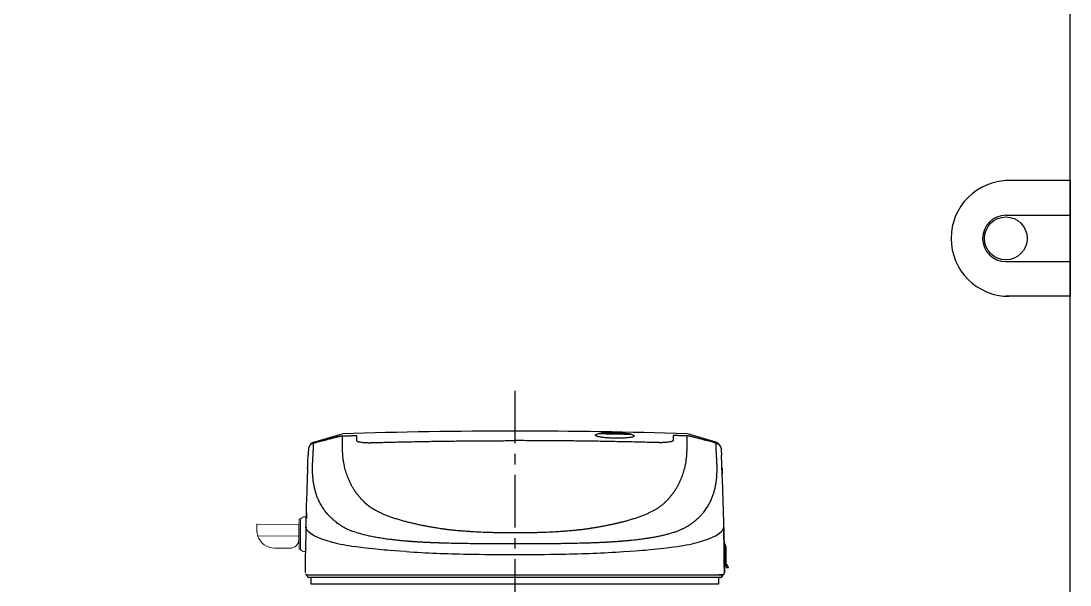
# Model space of a CAD drawing. Extents: x -4361 to 1554, y -156 to 2372.
# Drawn here: x -150 to 847, y 572 to 1108 of the extents above; entities that cross this region are included whole.
import ezdxf

# ---------------------------------------------------------------- set-up
doc = ezdxf.new("R2010")
doc.units = 0
doc.header["$LTSCALE"] = 20
doc.header["$MEASUREMENT"] = 0
doc.linetypes.add('CENTER', pattern=[2, 1.25, -0.25, 0.25, -0.25])
doc.layers.get('0').update_dxf_attribs({"linetype": 'CONTINUOUS'})
for name, color, linetype in [('4', 4, 'CONTINUOUS'), ('6', 6, 'CONTINUOUS'), ('CENTER', 2, 'CENTER')]:
    doc.layers.add(name, color=color, linetype=linetype)

msp = doc.modelspace()

# ---------------------------------------------------------------- linework, layer by layer
for p, q in [((128.34, 707.71), (152.99, 715.18)), ((152.83, 715.13), (155.95, 715.65)), ((152.83, 715.13), (155.95, 715.65)), ((153.65, 713.52), (155.81, 713.78)), ((153.65, 713.52), (155.81, 713.78)), ((168.82, 714.07), (168.82, 710.06)), ((168.82, 714.07), (168.82, 710.06)), ((168.82, 710.06), (168.82, 709.35)), ((168.82, 710.06), (168.82, 709.35)), ((469.88, 714.07), (469.88, 710.06)), ((469.88, 710.06), (469.88, 709.35)), ((485.88, 715.13), (482.75, 715.65)), ((485.05, 713.52), (482.9, 713.78)), ((510.37, 707.71), (485.71, 715.18)), ((518.78, 611.16), (519.62, 609.15)), ((519.02, 595.61), (518.8, 609.91)), ((519.71, 607.98), (519.93, 593.68)), ((518.14, 588.89), (518.17, 584.63)), ((121.65, 581.82), (516.55, 581.82)), ((512.81, 572.98), (125.9, 572.98))]:
    msp.add_line(p, q)
at = {"color": 7, "linetype": 'Continuous', "lineweight": 15}
for p, q in [((74.29, 624.28), (74.34, 629.48)), ((74.84, 629.97), (113.75, 629.57)), ((114.24, 629.07), (114.13, 618.32)), ((114.22, 627.07), (114.23, 628.07)), ((114.35, 620.36), (114.35, 634.13)), ((115.51, 634.82), (115.05, 634.82)), ((120.94, 636.92), (120.26, 636.92)), ((75.69, 618.89), (113.63, 618.5)), ((114.13, 618.32), (114.1, 614.89)), ((114.35, 626.08), (114.21, 626.08)), ((114.22, 626.58), (114.35, 626.57)), ((114.35, 606.59), (114.35, 620.36)), ((106.03, 606.99), (91.07, 607.14)), ((115.05, 605.89), (115.5, 605.89)), ((120.94, 603.8), (120.26, 603.8)), ((120.94, 604.88), (120.94, 603.8))]:
    msp.add_line(p, q, dxfattribs=at)
at = {"flags": 128}
for points in [[(430.6, 715.03), (426.55, 715.11), (422.49, 715.2), (418.44, 715.28), (414.39, 715.36), (410.34, 715.43), (406.28, 715.5), (402.23, 715.57), (398.18, 715.64)], [(150.98, 611.33), (149.04, 611.81), (147.42, 612.22), (146.1, 612.57), (145.06, 612.85), (144.24, 613.08), (141.12, 613.99), (136, 615.69), (132.06, 617.26), (128.7, 618.86), (125.28, 620.98), (122.81, 623.17), (122.27, 623.83), (121.82, 624.49), (121.47, 625.1), (121.32, 625.42), (121.15, 625.85), (120.97, 626.4), (120.84, 627.07), (120.78, 627.86)], [(487.72, 611.33), (489.66, 611.81), (491.28, 612.22), (492.61, 612.57), (493.65, 612.85), (494.47, 613.08), (497.58, 613.99), (502.7, 615.69), (506.65, 617.26), (510, 618.86), (513.42, 620.98), (515.89, 623.17), (516.43, 623.83), (516.89, 624.49), (517.23, 625.1), (517.38, 625.42), (517.56, 625.85), (517.73, 626.4), (517.87, 627.07), (517.93, 627.86)], [(216.02, 603.77), (210.04, 604.18), (205.08, 604.55), (201.07, 604.86), (197.93, 605.11), (195.45, 605.32), (193.01, 605.54), (190.59, 605.76), (184.05, 606.39), (177.9, 607.06), (173.01, 607.64), (168.5, 608.23), (164.65, 608.78), (163.16, 609.01), (161.28, 609.31), (159.04, 609.69), (156.52, 610.15), (153.8, 610.7), (150.98, 611.33)], [(422.68, 603.77), (428.66, 604.18), (433.62, 604.55), (437.64, 604.86), (440.77, 605.11), (443.26, 605.32), (445.69, 605.54), (448.11, 605.76), (454.65, 606.39), (460.8, 607.06), (465.69, 607.64), (470.2, 608.23), (474.05, 608.78), (475.54, 609.01), (477.42, 609.31), (479.66, 609.69), (482.18, 610.15), (484.9, 610.7), (487.73, 611.33)]]:
    msp.add_lwpolyline(points, dxfattribs=at)
at = {"color": 7, "linetype": 'Continuous', "lineweight": 15, "flags": 128}
for points in [[(75.69, 618.89), (75.59, 618.86), (75.5, 618.81), (75.41, 618.77), (75.34, 618.72), (75.28, 618.67), (75.24, 618.63), (75.22, 618.59), (75.22, 618.55)], [(113.63, 618.5), (113.73, 618.49), (113.82, 618.48), (113.91, 618.47), (113.99, 618.44), (114.05, 618.42), (114.09, 618.39), (114.12, 618.35), (114.13, 618.32)]]:
    msp.add_lwpolyline(points, dxfattribs=at)
for centre, radius, start, end in [((319.35, -4281.68), 5000, 90, 91.873), ((319.35, -4281.68), 5000, 88.127, 90), ((130.56, 700.97), 7.05, 106.64495, 160.55575), ((440.35, -435.61), 1184.4, 104.00837, 105.28356), ((198.35, -435.61), 1184.4, 74.71644, 75.99163), ((508.14, 700.97), 7.05, 19.44425, 73.35505), ((4119.35, 524.32), 4000, 177.72717, 178.51092), ((-3480.65, 524.32), 4000, 1.48908, 2.27283), ((517.01, 628.24), 0.993, 337.67799, 1.48459), ((518.32, 610.97), 0.5, 22.57525, 90.00004), ((295.96, 1888.02), 1286.74, 266.4383, 269.03173), ((318.69, 2716.36), 2115.36, 268.79515, 270.01786), ((320.01, 2716.36), 2115.36, 269.98214, 271.20485), ((342.75, 1888.02), 1286.74, 270.96827, 273.5617), ((516.49, 587.22), 6, 16.30234, 54.01767), ((521.97, 588.82), 0.3, 269.42656, 326.17602), ((521.97, 588.82), 0.3, 326.16558, 22.91742), ((516.55, 583.82), 2, 270, 0.30852)]:
    msp.add_arc(centre, radius, start, end)
at = {"color": 7, "linetype": 'Continuous', "lineweight": 15}
for centre, radius, start, end in [((3988.16, 527.19), 3868.04, 178.32064, 178.39922), ((74.84, 629.47), 0.499, 89.41115, 179.41115), ((113.74, 629.07), 0.499, 359.41115, 89.41115), ((115.05, 634.13), 0.698, 90, 180), ((120.07, 631.21), 5.72, 91.34537, 140.31469), ((91.24, 624.1), 16.96, 179.41115, 199.1138), ((91.24, 624.1), 16.96, 199.1138, 269.41115), ((106.12, 614.97), 7.98, 269.41115, 359.41115), ((115.05, 606.59), 0.698, 180, 270), ((120.07, 609.51), 5.72, 219.68531, 268.65463), ((119.94, 604.06), 0.261, 261.57567, 270.03941)]:
    msp.add_arc(centre, radius, start, end, dxfattribs=at)
for points, knots in [([(128.22, 706.91), (129.12, 707.15), (130.8, 707.6), (134.41, 708.57), (138.38, 709.63), (142.96, 710.83), (146.13, 711.64), (148.56, 712.26), (150.1, 712.65), (151.61, 713.02), (152.61, 713.27), (153.11, 713.39)], [0, 0, 0, 0, 0.1075046, 0.1984617, 0.4295833, 0.5800274, 0.748351, 0.8132989, 0.8759544, 0.9380993, 1, 1, 1, 1]), ([(153.11, 713.39), (153.2, 713.41), (153.38, 713.46), (153.66, 713.53), (153.94, 713.58), (154.23, 713.63), (154.51, 713.68), (154.8, 713.71), (155.08, 713.74), (155.37, 713.76), (155.56, 713.76), (155.65, 713.77)], [0, 0, 0, 0, 0.112096, 0.224005, 0.335703, 0.447163, 0.558359, 0.669267, 0.779859, 0.890111, 1, 1, 1, 1]), ([(153.11, 713.39), (153.2, 713.41), (153.38, 713.46), (153.66, 713.53), (153.94, 713.58), (154.23, 713.63), (154.51, 713.68), (154.8, 713.71), (155.08, 713.74), (155.37, 713.76), (155.56, 713.76), (155.65, 713.77)], [0, 0, 0, 0, 0.112096, 0.224005, 0.335703, 0.447163, 0.558359, 0.669267, 0.779859, 0.890111, 1, 1, 1, 1]), ([(153.5, 713.52), (153.51, 713.53), (153.57, 713.55), (153.62, 713.52), (153.66, 713.5)], [0, 0, 0, 0, 0.164223, 1, 1, 1, 1]), ([(153.5, 713.52), (153.51, 713.53), (153.57, 713.55), (153.62, 713.52), (153.66, 713.5)], [0, 0, 0, 0, 0.164223, 1, 1, 1, 1]), ([(155.64, 709.65), (155.64, 709.79), (155.64, 710.15), (155.65, 710.86), (155.65, 711.7), (155.65, 712.56), (155.65, 713.22), (155.65, 713.61), (155.65, 713.77)], [0, 0, 0, 0, 0.095327, 0.249999, 0.500003, 0.700006, 0.881614, 1, 1, 1, 1]), ([(155.64, 709.65), (155.64, 709.79), (155.64, 710.15), (155.65, 710.86), (155.65, 711.7), (155.65, 712.56), (155.65, 713.22), (155.65, 713.61), (155.65, 713.77)], [0, 0, 0, 0, 0.095327, 0.249999, 0.500003, 0.700006, 0.881614, 1, 1, 1, 1]), ([(155.77, 698.8), (155.76, 698.98), (155.75, 699.38), (155.74, 700.03), (155.73, 700.81), (155.72, 701.56), (155.71, 702.22), (155.7, 702.91), (155.68, 703.62), (155.67, 704.69), (155.66, 705.62), (155.66, 706.57), (155.65, 707.23), (155.65, 707.92), (155.65, 708.55), (155.64, 709.14), (155.64, 709.5), (155.64, 709.65)], [0, 0, 0, 0, 0.0371371, 0.0845204, 0.1421498, 0.2100253, 0.2588964, 0.2985538, 0.377454, 0.4361653, 0.5771378, 0.6356695, 0.7181139, 0.783845, 0.85908, 0.9386751, 1, 1, 1, 1]), ([(155.77, 698.8), (155.76, 698.98), (155.75, 699.38), (155.74, 700.03), (155.73, 700.81), (155.72, 701.56), (155.71, 702.22), (155.7, 702.91), (155.68, 703.62), (155.67, 704.69), (155.66, 705.62), (155.66, 706.57), (155.65, 707.23), (155.65, 707.92), (155.65, 708.55), (155.64, 709.14), (155.64, 709.5), (155.64, 709.65)], [0, 0, 0, 0, 0.0371371, 0.0845204, 0.1421498, 0.2100253, 0.2588964, 0.2985538, 0.377454, 0.4361653, 0.5771378, 0.6356695, 0.7181139, 0.783845, 0.85908, 0.9386751, 1, 1, 1, 1]), ([(155.65, 713.77), (155.92, 713.77), (156.45, 713.78), (157.25, 713.79), (158.33, 713.81), (159.72, 713.84), (162.22, 713.9), (164.69, 713.96), (167.16, 714.02), (168.25, 714.05), (168.82, 714.07)], [0, 0, 0, 0, 0.060622, 0.121443, 0.182466, 0.307332, 0.438979, 0.751537, 0.870198, 1, 1, 1, 1]), ([(155.65, 713.77), (155.92, 713.77), (156.45, 713.78), (157.25, 713.79), (158.33, 713.81), (159.72, 713.84), (162.22, 713.9), (164.69, 713.96), (167.16, 714.02), (168.25, 714.05), (168.82, 714.07)], [0, 0, 0, 0, 0.060622, 0.121443, 0.182466, 0.307332, 0.438979, 0.751537, 0.870198, 1, 1, 1, 1]), ([(155.65, 713.77), (155.7, 713.81), (155.76, 713.86), (155.79, 713.77), (155.79, 713.75)], [0, 0, 0, 0, 0.751005, 1, 1, 1, 1]), ([(155.65, 713.77), (155.7, 713.81), (155.76, 713.86), (155.79, 713.77), (155.79, 713.75)], [0, 0, 0, 0, 0.751005, 1, 1, 1, 1]), ([(168.82, 709.35), (168.82, 709.33), (168.82, 709.3), (168.84, 709.24), (168.86, 709.18), (168.91, 709.11), (168.98, 709.01), (169.16, 708.86), (169.47, 708.68), (169.97, 708.47), (170.58, 708.28), (171.52, 708.04), (172.94, 707.78), (174.63, 707.57), (176.13, 707.45), (177.19, 707.38), (178.14, 707.34), (178.89, 707.31), (179.61, 707.3), (180.26, 707.29), (180.91, 707.29), (181.54, 707.29), (182.18, 707.3), (182.61, 707.31), (182.82, 707.32)], [0, 0, 0, 0, 0.016779, 0.0335448, 0.0503087, 0.0670817, 0.1002092, 0.1329445, 0.1980347, 0.2639917, 0.327346, 0.3884425, 0.5071814, 0.6249355, 0.6852107, 0.7459184, 0.7842405, 0.8224857, 0.8535738, 0.8842677, 0.91303, 0.9418636, 0.9708325, 1, 1, 1, 1]), ([(182.82, 707.32), (185.21, 707.38), (189.98, 707.51), (197.13, 707.69), (204.29, 707.87), (211.46, 708.03), (218.62, 708.18), (225.8, 708.32), (232.97, 708.46), (240.15, 708.58), (247.33, 708.69), (254.52, 708.79), (261.71, 708.88), (268.9, 708.96), (276.1, 709.03), (283.3, 709.08), (290.5, 709.13), (297.71, 709.17), (304.92, 709.19), (312.13, 709.21), (316.95, 709.21), (319.35, 709.21), (319.35, 709.21)], [0, 0, 0, 0, 0.0261997, 0.0524123, 0.0786378, 0.1048762, 0.1311274, 0.1573916, 0.1836686, 0.2099585, 0.2362613, 0.2625771, 0.2889057, 0.3152472, 0.3416016, 0.367969, 0.3943492, 0.4207423, 0.4471484, 0.4735674, 0.4999992, 0.5000001, 0.5000001, 0.5000001, 0.5000001]), ([(455.88, 707.32), (453.5, 707.38), (448.73, 707.51), (441.57, 707.69), (434.41, 707.87), (427.25, 708.03), (420.08, 708.18), (412.91, 708.32), (405.73, 708.46), (398.55, 708.58), (391.37, 708.69), (384.19, 708.79), (377, 708.88), (369.8, 708.96), (362.61, 709.03), (355.41, 709.08), (348.2, 709.13), (341, 709.17), (333.78, 709.19), (326.57, 709.21), (321.76, 709.21), (319.35, 709.21), (319.35, 709.21)], [0, 0, 0, 0, 0.0261997, 0.0524123, 0.0786378, 0.1048762, 0.1311274, 0.1573916, 0.1836686, 0.2099585, 0.2362613, 0.2625771, 0.2889057, 0.3152472, 0.3416016, 0.367969, 0.3943492, 0.4207423, 0.4471484, 0.4735674, 0.4999992, 0.5000001, 0.5000001, 0.5000001, 0.5000001]), ([(395.94, 714.38), (395.94, 714.4), (395.94, 714.44), (395.95, 714.49), (395.98, 714.55), (396.01, 714.61), (396.05, 714.66), (396.11, 714.72), (396.17, 714.77), (396.25, 714.83), (396.36, 714.91), (396.55, 715), (396.73, 715.08), (396.84, 715.13), (396.85, 715.13)], [0, 0, 0, 0, 0.0557212, 0.1113302, 0.1668563, 0.2223293, 0.2777788, 0.3332347, 0.3887267, 0.4442844, 0.4999376, 0.6248741, 0.7499144, 0.7592741, 0.7592741, 0.7592741, 0.7592741]), ([(432.76, 713.67), (432.76, 713.65), (432.76, 713.62), (432.74, 713.56), (432.71, 713.5), (432.68, 713.44), (432.63, 713.38), (432.57, 713.33), (432.5, 713.27), (432.42, 713.21), (432.23, 713.09), (431.84, 712.91), (431.11, 712.67), (430.2, 712.45), (429.1, 712.25), (427.83, 712.06), (426.33, 711.89), (424.61, 711.75), (422.35, 711.61), (419.37, 711.5), (415.65, 711.48), (412.14, 711.56), (409.57, 711.69), (407.7, 711.81), (406.08, 711.94), (404.38, 712.11), (402.8, 712.3), (401.41, 712.5), (400.18, 712.7), (399, 712.94), (397.89, 713.22), (397.04, 713.5), (396.48, 713.76), (396.2, 713.95), (396.06, 714.09), (395.99, 714.19), (395.95, 714.28), (395.94, 714.35), (395.94, 714.38)], [0, 0, 0, 0, 0.00769, 0.015357, 0.023005, 0.030638, 0.038262, 0.04588, 0.053496, 0.061115, 0.068742, 0.102978, 0.13732, 0.171129, 0.204955, 0.239391, 0.273899, 0.312478, 0.351085, 0.409612, 0.477318, 0.545034, 0.590077, 0.613002, 0.647158, 0.681457, 0.71443, 0.747769, 0.778309, 0.808854, 0.85004, 0.891265, 0.920917, 0.950585, 0.962934, 0.975274, 0.987623, 1, 1, 1, 1]), ([(398.18, 715.64), (397.69, 715.49), (397.16, 715.32), (396.87, 715.14), (396.85, 715.13)], [0, 0, 0, 0, 0.4999938, 0.5484442, 0.5484442, 0.5484442, 0.5484442]), ([(430.6, 715.03), (430.22, 715.13), (429.46, 715.34), (427.92, 715.61), (426.14, 715.85), (424.1, 716.05), (421.87, 716.22), (419.49, 716.35), (417, 716.45), (414.46, 716.52), (411.91, 716.55), (409.41, 716.54), (407.02, 716.5), (404.77, 716.42), (402.72, 716.29), (400.91, 716.12), (399.35, 715.91), (398.57, 715.73), (398.18, 715.64)], [0, 0, 0, 0, 0.06252, 0.125028, 0.187534, 0.250035, 0.312531, 0.375024, 0.437515, 0.500004, 0.562493, 0.624983, 0.687475, 0.749971, 0.81247, 0.874974, 0.937481, 1, 1, 1, 1]), ([(431.96, 714.41), (431.92, 714.45), (431.65, 714.65), (431.08, 714.86), (430.6, 715.03)], [0.4020933, 0.4020933, 0.4020933, 0.4020933, 0.5000018, 1, 1, 1, 1]), ([(431.96, 714.41), (431.99, 714.4), (432.06, 714.37), (432.16, 714.31), (432.26, 714.26), (432.4, 714.17), (432.54, 714.07), (432.66, 713.95), (432.72, 713.85), (432.76, 713.76), (432.76, 713.7), (432.76, 713.67)], [0.2954973, 0.2954973, 0.2954973, 0.2954973, 0.3332432, 0.3887688, 0.4443714, 0.5000815, 0.6250088, 0.7500425, 0.8332985, 0.9165836, 1, 1, 1, 1]), ([(469.88, 709.35), (469.88, 709.33), (469.88, 709.3), (469.87, 709.24), (469.84, 709.18), (469.8, 709.11), (469.72, 709.01), (469.55, 708.86), (469.24, 708.68), (468.74, 708.47), (468.12, 708.28), (467.18, 708.04), (465.77, 707.78), (464.07, 707.57), (462.57, 707.45), (461.51, 707.38), (460.57, 707.34), (459.81, 707.31), (459.1, 707.3), (458.44, 707.29), (457.8, 707.29), (457.16, 707.29), (456.52, 707.3), (456.09, 707.31), (455.88, 707.32)], [0, 0, 0, 0, 0.016779, 0.0335448, 0.0503087, 0.0670817, 0.1002092, 0.1329445, 0.1980347, 0.2639917, 0.327346, 0.3884425, 0.5071814, 0.6249355, 0.6852107, 0.7459184, 0.7842405, 0.8224857, 0.8535738, 0.8842677, 0.91303, 0.9418636, 0.9708325, 1, 1, 1, 1]), ([(483.05, 713.77), (482.79, 713.77), (482.26, 713.78), (481.46, 713.79), (480.38, 713.81), (478.99, 713.84), (476.49, 713.9), (474.01, 713.96), (471.55, 714.02), (470.45, 714.05), (469.88, 714.07)], [0, 0, 0, 0, 0.060622, 0.121443, 0.182466, 0.307332, 0.438979, 0.751537, 0.870198, 1, 1, 1, 1]), ([(483.05, 713.77), (483.01, 713.81), (482.95, 713.86), (482.92, 713.77), (482.91, 713.75)], [0, 0, 0, 0, 0.751005, 1, 1, 1, 1]), ([(482.94, 698.8), (482.94, 698.98), (482.95, 699.38), (482.96, 700.03), (482.97, 700.81), (482.99, 701.56), (483, 702.22), (483.01, 702.91), (483.02, 703.62), (483.03, 704.69), (483.04, 705.62), (483.05, 706.57), (483.05, 707.23), (483.05, 707.92), (483.06, 708.55), (483.06, 709.14), (483.06, 709.5), (483.06, 709.65)], [0, 0, 0, 0, 0.0371371, 0.0845204, 0.1421498, 0.2100253, 0.2588964, 0.2985538, 0.377454, 0.4361653, 0.5771378, 0.6356695, 0.7181139, 0.783845, 0.85908, 0.9386751, 1, 1, 1, 1]), ([(483.06, 709.65), (483.06, 709.79), (483.06, 710.15), (483.06, 710.86), (483.06, 711.7), (483.05, 712.56), (483.05, 713.22), (483.05, 713.61), (483.05, 713.77)], [0, 0, 0, 0, 0.095327, 0.249999, 0.500003, 0.700006, 0.881614, 1, 1, 1, 1]), ([(485.6, 713.39), (485.5, 713.41), (485.32, 713.46), (485.04, 713.53), (484.76, 713.58), (484.48, 713.63), (484.19, 713.68), (483.91, 713.71), (483.62, 713.74), (483.34, 713.76), (483.15, 713.76), (483.05, 713.77)], [0, 0, 0, 0, 0.112096, 0.224005, 0.335703, 0.447163, 0.558359, 0.669267, 0.779859, 0.890111, 1, 1, 1, 1]), ([(485.2, 713.52), (485.19, 713.53), (485.14, 713.55), (485.08, 713.52), (485.04, 713.5)], [0, 0, 0, 0, 0.164223, 1, 1, 1, 1]), ([(510.49, 706.91), (509.58, 707.15), (507.91, 707.6), (504.29, 708.57), (500.32, 709.63), (495.74, 710.83), (492.57, 711.64), (490.15, 712.26), (488.6, 712.65), (487.09, 713.02), (486.09, 713.27), (485.6, 713.39)], [0, 0, 0, 0, 0.1075046, 0.1984617, 0.4295833, 0.5800274, 0.748351, 0.8132989, 0.8759544, 0.9380993, 1, 1, 1, 1]), ([(123.25, 700.86), (123.24, 700.69), (123.23, 700.35), (123.2, 699.83), (123.18, 699.3), (123.16, 698.77), (123.13, 698.11), (123.09, 697.32), (123.05, 696.38), (123.03, 695.73), (123.01, 695.4)], [0, 0, 0, 0, 0.101267, 0.20194, 0.302021, 0.401509, 0.500404, 0.6669, 0.833431, 1, 1, 1, 1]), ([(128.22, 706.91), (128.14, 706.89), (127.99, 706.84), (127.76, 706.77), (127.53, 706.68), (127.29, 706.58), (127.05, 706.47), (126.81, 706.35), (126.57, 706.22), (126.16, 705.98), (125.51, 705.51), (124.72, 704.73), (124.09, 703.81), (123.72, 703.04), (123.53, 702.48), (123.41, 702.07), (123.33, 701.66), (123.27, 701.26), (123.26, 700.99), (123.25, 700.86)], [0, 0, 0, 0, 0.02671, 0.054326, 0.082847, 0.112271, 0.14259, 0.173796, 0.205877, 0.238823, 0.339761, 0.489458, 0.636141, 0.746777, 0.800715, 0.852979, 0.9036, 0.952605, 1, 1, 1, 1]), ([(127.38, 689.69), (127.39, 689.88), (127.41, 690.25), (127.44, 690.79), (127.47, 691.31), (127.5, 691.81), (127.53, 692.29), (127.55, 692.75), (127.58, 693.2), (127.6, 693.63), (127.62, 694.04), (127.65, 694.44), (127.67, 694.82), (127.69, 695.18), (127.71, 695.54), (127.72, 695.88), (127.74, 696.2), (127.76, 696.52), (127.78, 696.97), (127.81, 697.57), (127.85, 698.27), (127.88, 698.94), (127.91, 699.57), (127.94, 700.17), (127.97, 700.73), (127.99, 701.26), (128, 701.58), (128.01, 701.75)], [0, 0, 0, 0, 0.034257, 0.067836, 0.100753, 0.133019, 0.16465, 0.195657, 0.226052, 0.255845, 0.285046, 0.313665, 0.341711, 0.369191, 0.396114, 0.422486, 0.448313, 0.473602, 0.498358, 0.561362, 0.624176, 0.686853, 0.749446, 0.812006, 0.874584, 0.937232, 1, 1, 1, 1]), ([(156.01, 694.62), (155.99, 694.8), (155.96, 695.17), (155.9, 695.89), (155.84, 696.78), (155.8, 697.61), (155.78, 698.28), (155.77, 698.61), (155.77, 698.8)], [0, 0, 0, 0, 0.1251634, 0.2502148, 0.500072, 0.7498912, 0.8554943, 1, 1, 1, 1]), ([(156.01, 694.62), (155.99, 694.8), (155.96, 695.17), (155.9, 695.89), (155.84, 696.78), (155.8, 697.61), (155.78, 698.28), (155.77, 698.61), (155.77, 698.8)], [0, 0, 0, 0, 0.1251634, 0.2502148, 0.500072, 0.7498912, 0.8554943, 1, 1, 1, 1]), ([(182.83, 707.26), (182.83, 707.27), (182.82, 707.32), (182.82, 707.34), (182.82, 707.32), (182.82, 707.32)], [0, 0, 0, 0, 0.170637, 0.576958, 1, 1, 1, 1]), ([(455.88, 707.26), (455.88, 707.27), (455.88, 707.32), (455.88, 707.34), (455.88, 707.32), (455.88, 707.32)], [0, 0, 0, 0, 0.170637, 0.576958, 1, 1, 1, 1]), ([(482.69, 694.62), (482.71, 694.8), (482.74, 695.17), (482.8, 695.89), (482.87, 696.78), (482.91, 697.61), (482.93, 698.28), (482.93, 698.61), (482.94, 698.8)], [0, 0, 0, 0, 0.1251634, 0.2502148, 0.500072, 0.7498912, 0.8554943, 1, 1, 1, 1]), ([(510.49, 706.91), (510.56, 706.89), (510.72, 706.84), (510.94, 706.77), (511.18, 706.68), (511.42, 706.58), (511.65, 706.47), (511.9, 706.35), (512.14, 706.22), (512.54, 705.98), (513.19, 705.51), (513.98, 704.73), (514.62, 703.81), (514.98, 703.04), (515.18, 702.48), (515.29, 702.07), (515.37, 701.66), (515.43, 701.26), (515.45, 700.99), (515.45, 700.86)], [0, 0, 0, 0, 0.02671, 0.054326, 0.082847, 0.112271, 0.14259, 0.173796, 0.205877, 0.238823, 0.339761, 0.489458, 0.636141, 0.746777, 0.800715, 0.852979, 0.9036, 0.952605, 1, 1, 1, 1]), ([(511.32, 689.69), (511.31, 689.88), (511.29, 690.25), (511.26, 690.79), (511.23, 691.31), (511.21, 691.81), (511.18, 692.29), (511.15, 692.75), (511.13, 693.2), (511.1, 693.63), (511.08, 694.04), (511.06, 694.44), (511.04, 694.82), (511.02, 695.18), (511, 695.54), (510.98, 695.88), (510.96, 696.2), (510.94, 696.52), (510.92, 696.97), (510.89, 697.57), (510.85, 698.27), (510.82, 698.94), (510.79, 699.57), (510.76, 700.17), (510.74, 700.73), (510.72, 701.26), (510.7, 701.58), (510.7, 701.75)], [0, 0, 0, 0, 0.034257, 0.067836, 0.100753, 0.133019, 0.16465, 0.195657, 0.226052, 0.255845, 0.285046, 0.313665, 0.341711, 0.369191, 0.396114, 0.422486, 0.448313, 0.473602, 0.498358, 0.561362, 0.624176, 0.686853, 0.749446, 0.812006, 0.874584, 0.937232, 1, 1, 1, 1]), ([(515.45, 700.86), (515.46, 700.69), (515.48, 700.35), (515.5, 699.83), (515.52, 699.3), (515.55, 698.77), (515.57, 698.11), (515.61, 697.32), (515.65, 696.38), (515.68, 695.73), (515.69, 695.4)], [0, 0, 0, 0, 0.101267, 0.20194, 0.302021, 0.401509, 0.500404, 0.6669, 0.833431, 1, 1, 1, 1]), ([(122.53, 683.63), (122.53, 683.8), (122.55, 684.16), (122.57, 684.68), (122.59, 685.19), (122.61, 685.69), (122.63, 686.18), (122.65, 686.67), (122.67, 687.14), (122.69, 687.6), (122.7, 688.06), (122.72, 688.5), (122.74, 688.94), (122.76, 689.36), (122.78, 689.78), (122.79, 690.18), (122.82, 690.95), (122.87, 692.02), (122.91, 693.01), (122.94, 693.8), (122.97, 694.35), (122.99, 694.86), (123, 695.19), (123.01, 695.35), (123.01, 695.4)], [0, 0, 0, 0, 0.03322, 0.06644, 0.099659, 0.132879, 0.166098, 0.199317, 0.232537, 0.265756, 0.298977, 0.332198, 0.365419, 0.398641, 0.431864, 0.465087, 0.49831, 0.623972, 0.749629, 0.790081, 0.874846, 0.935639, 0.977357, 1, 1, 1, 1]), ([(127.22, 683.4), (127.22, 683.53), (127.21, 683.82), (127.22, 684.3), (127.22, 684.93), (127.23, 685.58), (127.24, 686.37), (127.26, 687.19), (127.3, 688.11), (127.33, 688.7), (127.34, 689)], [0, 0, 0, 0, 0.066399, 0.146847, 0.241592, 0.389763, 0.488392, 0.661022, 0.832112, 1, 1, 1, 1]), ([(127.34, 689), (127.35, 689.12), (127.36, 689.35), (127.37, 689.58), (127.38, 689.69)], [0, 0, 0, 0, 0.508706, 1, 1, 1, 1]), ([(175.51, 651.6), (175.31, 651.81), (174.91, 652.22), (174.33, 652.84), (173.75, 653.47), (173.17, 654.1), (172.61, 654.74), (172.06, 655.38), (171.52, 656.03), (170.98, 656.68), (170.46, 657.34), (169.94, 658), (169.43, 658.67), (168.93, 659.34), (168.45, 660.02), (167.97, 660.7), (167.49, 661.38), (167.03, 662.07), (166.17, 663.4), (164.96, 665.4), (163.48, 668.11), (162.13, 670.89), (160.59, 674.47), (159.01, 678.92), (157.9, 683.06), (157.27, 686), (156.95, 687.66), (156.67, 689.35), (156.42, 691.05), (156.2, 692.78), (156.08, 693.95), (156.02, 694.54)], [0, 0, 0, 0, 0.017322, 0.034652, 0.051991, 0.069337, 0.086693, 0.104057, 0.12143, 0.138813, 0.156205, 0.173606, 0.191018, 0.208439, 0.22587, 0.243312, 0.260765, 0.278228, 0.295702, 0.360847, 0.426214, 0.491813, 0.557654, 0.674023, 0.79106, 0.82554, 0.860156, 0.894909, 0.9298, 0.96483, 1, 1, 1, 1]), ([(463.19, 651.6), (463.39, 651.81), (463.79, 652.22), (464.38, 652.84), (464.96, 653.47), (465.53, 654.1), (466.09, 654.74), (466.64, 655.38), (467.19, 656.03), (467.72, 656.68), (468.25, 657.34), (468.76, 658), (469.27, 658.67), (469.77, 659.34), (470.26, 660.02), (470.74, 660.7), (471.21, 661.38), (471.67, 662.07), (472.53, 663.4), (473.75, 665.4), (475.22, 668.11), (476.58, 670.89), (478.11, 674.47), (479.69, 678.92), (480.8, 683.06), (481.43, 686), (481.75, 687.66), (482.04, 689.35), (482.29, 691.05), (482.51, 692.78), (482.63, 693.95), (482.69, 694.54)], [0, 0, 0, 0, 0.017322, 0.034652, 0.051991, 0.069337, 0.086693, 0.104057, 0.12143, 0.138813, 0.156205, 0.173606, 0.191018, 0.208439, 0.22587, 0.243312, 0.260765, 0.278228, 0.295702, 0.360847, 0.426214, 0.491813, 0.557654, 0.674023, 0.79106, 0.82554, 0.860156, 0.894909, 0.9298, 0.96483, 1, 1, 1, 1]), ([(511.36, 689), (511.35, 689.12), (511.34, 689.35), (511.33, 689.58), (511.32, 689.69)], [0, 0, 0, 0, 0.508706, 1, 1, 1, 1]), ([(511.49, 683.4), (511.49, 683.53), (511.49, 683.82), (511.49, 684.3), (511.48, 684.93), (511.48, 685.58), (511.46, 686.37), (511.44, 687.19), (511.41, 688.11), (511.38, 688.7), (511.36, 689)], [0, 0, 0, 0, 0.066399, 0.146847, 0.241592, 0.389763, 0.488392, 0.661022, 0.832112, 1, 1, 1, 1]), ([(516.18, 683.63), (516.17, 683.8), (516.16, 684.16), (516.14, 684.68), (516.12, 685.19), (516.1, 685.69), (516.08, 686.18), (516.06, 686.67), (516.04, 687.14), (516.02, 687.6), (516, 688.06), (515.98, 688.5), (515.96, 688.94), (515.95, 689.36), (515.93, 689.78), (515.91, 690.18), (515.88, 690.95), (515.84, 692.02), (515.79, 693.01), (515.76, 693.8), (515.74, 694.35), (515.71, 694.86), (515.7, 695.19), (515.69, 695.35), (515.69, 695.4)], [0, 0, 0, 0, 0.03322, 0.06644, 0.099659, 0.132879, 0.166098, 0.199317, 0.232537, 0.265756, 0.298977, 0.332198, 0.365419, 0.398641, 0.431864, 0.465087, 0.49831, 0.623972, 0.749629, 0.790081, 0.874846, 0.935639, 0.977357, 1, 1, 1, 1]), ([(149.84, 631.63), (149.63, 631.79), (149.22, 632.11), (148.63, 632.57), (148.09, 633.01), (147.6, 633.42), (147.15, 633.8), (146.34, 634.5), (145.2, 635.54), (143.45, 637.24), (141.09, 639.78), (138.49, 643.02), (136.04, 646.69), (134.06, 650.22), (132.41, 653.72), (131.08, 657.13), (129.98, 660.52), (129.1, 663.91), (128.4, 667.34), (127.97, 670.09), (127.71, 672.25), (127.55, 673.82), (127.42, 675.39), (127.32, 676.97), (127.25, 678.57), (127.21, 680.17), (127.2, 681.78), (127.21, 682.86), (127.22, 683.4)], [0, 0, 0, 0, 0.013634, 0.026426, 0.038376, 0.049486, 0.059755, 0.069185, 0.105087, 0.140395, 0.198191, 0.289343, 0.363736, 0.435793, 0.506654, 0.569919, 0.628064, 0.691355, 0.748116, 0.80272, 0.827873, 0.852887, 0.877761, 0.902493, 0.927084, 0.951533, 0.975839, 1, 1, 1, 1]), ([(488.87, 631.63), (489.08, 631.79), (489.49, 632.11), (490.07, 632.57), (490.61, 633.01), (491.1, 633.42), (491.56, 633.8), (492.36, 634.5), (493.51, 635.54), (495.26, 637.24), (497.61, 639.78), (500.21, 643.02), (502.67, 646.69), (504.65, 650.22), (506.29, 653.72), (507.62, 657.13), (508.72, 660.52), (509.6, 663.91), (510.31, 667.34), (510.73, 670.09), (511, 672.25), (511.16, 673.82), (511.28, 675.39), (511.38, 676.97), (511.45, 678.57), (511.49, 680.17), (511.51, 681.78), (511.49, 682.86), (511.49, 683.4)], [0, 0, 0, 0, 0.013634, 0.026426, 0.038376, 0.049486, 0.059755, 0.069185, 0.105087, 0.140395, 0.198191, 0.289343, 0.363736, 0.435793, 0.506654, 0.569919, 0.628064, 0.691355, 0.748116, 0.80272, 0.827873, 0.852887, 0.877761, 0.902493, 0.927084, 0.951533, 0.975839, 1, 1, 1, 1]), ([(175.51, 651.6), (175.64, 651.47), (175.89, 651.22), (176.28, 650.84), (176.68, 650.46), (177.08, 650.09), (177.5, 649.71), (177.92, 649.34), (178.21, 649.1), (178.36, 648.98)], [0, 0, 0, 0, 0.143112, 0.286132, 0.429065, 0.571913, 0.714683, 0.857377, 1, 1, 1, 1]), ([(178.36, 648.98), (178.51, 648.85), (178.82, 648.6), (179.28, 648.22), (179.76, 647.85), (180.25, 647.48), (180.75, 647.11), (181.25, 646.75), (181.77, 646.39), (182.3, 646.03), (182.83, 645.68), (183.38, 645.32), (183.94, 644.97), (184.5, 644.62), (185.08, 644.28), (185.66, 643.94), (186.26, 643.6), (186.86, 643.26), (188.15, 642.56), (190.19, 641.51), (193.11, 640.15), (196.22, 638.83), (199.52, 637.55), (202.98, 636.31), (206.59, 635.12), (210.37, 633.97), (213.58, 633.08), (216.12, 632.4), (217.94, 631.94), (219.79, 631.48), (221.68, 631.03), (223.6, 630.58), (225.55, 630.15), (227.54, 629.72), (229.56, 629.29), (230.93, 629.02), (231.61, 628.88)], [0, 0, 0, 0, 0.014895, 0.029773, 0.044636, 0.059482, 0.074314, 0.089131, 0.103933, 0.118723, 0.133499, 0.148262, 0.163014, 0.177754, 0.192484, 0.207202, 0.221911, 0.236611, 0.251302, 0.313958, 0.376708, 0.439593, 0.502654, 0.565523, 0.628122, 0.690491, 0.752673, 0.780074, 0.807487, 0.834914, 0.862361, 0.88983, 0.917324, 0.944849, 0.972406, 1, 1, 1, 1]), ([(407.09, 628.88), (407.45, 628.95), (408.18, 629.1), (409.26, 629.32), (410.34, 629.54), (411.4, 629.77), (412.46, 629.99), (413.5, 630.22), (414.54, 630.46), (415.56, 630.69), (416.58, 630.93), (417.59, 631.16), (418.59, 631.4), (419.58, 631.64), (420.56, 631.89), (421.54, 632.13), (422.5, 632.38), (423.46, 632.63), (425.43, 633.16), (428.36, 633.98), (432.13, 635.12), (435.74, 636.31), (439.18, 637.54), (442.46, 638.82), (445.56, 640.14), (448.48, 641.5), (450.71, 642.64), (452.36, 643.54), (453.48, 644.19), (454.57, 644.84), (455.62, 645.51), (456.64, 646.18), (457.62, 646.87), (458.56, 647.56), (459.48, 648.26), (460.05, 648.74), (460.34, 648.98)], [0, 0, 0, 0, 0.014624, 0.02924, 0.0438485, 0.05845, 0.073045, 0.0876341, 0.1022179, 0.1167967, 0.1313713, 0.1459421, 0.1605096, 0.1750744, 0.189637, 0.2041981, 0.218758, 0.2333173, 0.2478766, 0.3099828, 0.3722145, 0.4346125, 0.4972175, 0.5600133, 0.622708, 0.685342, 0.7479561, 0.7758309, 0.8037299, 0.8316566, 0.8596147, 0.8876078, 0.9156393, 0.9437128, 0.9718319, 1, 1, 1, 1]), ([(460.34, 648.98), (460.49, 649.1), (460.78, 649.34), (461.2, 649.71), (461.62, 650.09), (462.03, 650.46), (462.42, 650.84), (462.81, 651.22), (463.06, 651.47), (463.19, 651.6)], [0, 0, 0, 0, 0.142621, 0.285314, 0.428082, 0.570931, 0.713864, 0.856886, 1, 1, 1, 1]), ([(153.4, 629.1), (153.51, 629.03), (153.74, 628.88), (153.97, 628.74), (154.08, 628.67)], [0, 0, 0, 0, 0.499994, 1, 1, 1, 1]), ([(154.08, 628.67), (154.22, 628.58), (154.5, 628.4), (154.93, 628.13), (155.38, 627.86), (155.85, 627.59), (157.05, 626.91), (159.04, 625.88), (161.95, 624.57), (166.02, 622.97), (171.69, 621.12), (178.33, 619.44), (184.37, 618.19), (189.38, 617.28), (194.53, 616.47), (198.79, 615.89), (202.06, 615.48), (204.28, 615.22), (206.48, 614.97), (208.68, 614.74), (210.88, 614.52), (213.06, 614.31), (215.23, 614.11), (216.68, 613.99), (217.4, 613.93)], [0, 0, 0, 0, 0.01144, 0.023136, 0.035087, 0.047293, 0.059754, 0.126886, 0.191105, 0.252501, 0.37783, 0.506279, 0.579686, 0.651397, 0.721418, 0.78976, 0.817745, 0.845233, 0.872232, 0.898744, 0.924774, 0.950325, 0.975399, 1, 1, 1, 1]), ([(231.61, 628.88), (231.96, 628.81), (232.64, 628.67), (233.68, 628.47), (234.72, 628.27), (235.78, 628.07), (236.84, 627.88), (237.91, 627.68), (238.98, 627.49), (240.39, 627.24), (242.13, 626.94), (244.23, 626.59), (246.34, 626.25), (247.76, 626.03), (248.48, 625.92)], [0, 0, 0, 0, 0.064567, 0.129099, 0.193598, 0.258065, 0.322505, 0.386919, 0.45131, 0.51568, 0.637602, 0.758951, 0.879744, 1, 1, 1, 1]), ([(390.23, 625.92), (390.58, 625.98), (391.3, 626.09), (392.36, 626.25), (393.42, 626.42), (394.47, 626.59), (395.52, 626.77), (396.57, 626.94), (397.61, 627.12), (398.88, 627.34), (400.37, 627.6), (402.08, 627.91), (403.77, 628.23), (405.44, 628.55), (406.54, 628.77), (407.09, 628.88)], [0, 0, 0, 0, 0.0600672, 0.1202701, 0.1806111, 0.2410924, 0.3017163, 0.362485, 0.4234008, 0.4844659, 0.5874198, 0.6904398, 0.7935362, 0.8967195, 1, 1, 1, 1]), ([(421.3, 613.93), (421.69, 613.96), (422.48, 614.03), (423.64, 614.13), (424.81, 614.23), (425.98, 614.34), (427.15, 614.45), (428.32, 614.57), (429.49, 614.68), (432.23, 614.97), (436.2, 615.41), (440.86, 616.01), (444.85, 616.58), (448.58, 617.17), (452.13, 617.78), (455.52, 618.43), (458.66, 619.09), (462.07, 619.88), (465.63, 620.8), (469.27, 621.87), (472.75, 623.02), (475.36, 624.02), (477.24, 624.8), (478.45, 625.34), (479.6, 625.88), (480.71, 626.42), (481.76, 626.98), (482.76, 627.53), (483.72, 628.09), (484.32, 628.48), (484.62, 628.67)], [0, 0, 0, 0, 0.013292, 0.026682, 0.04017, 0.053758, 0.067444, 0.081231, 0.095118, 0.109106, 0.179666, 0.240825, 0.287197, 0.337361, 0.392799, 0.43733, 0.486237, 0.535695, 0.598858, 0.662965, 0.728024, 0.79404, 0.820869, 0.847381, 0.873579, 0.899468, 0.925051, 0.950332, 0.975314, 1, 1, 1, 1]), ([(484.62, 628.67), (484.74, 628.74), (484.96, 628.88), (485.19, 629.03), (485.3, 629.1)], [0, 0, 0, 0, 0.500006, 1, 1, 1, 1]), ([(485.3, 629.1), (485.52, 629.25), (485.95, 629.53), (486.57, 629.96), (487.17, 630.38), (487.76, 630.8), (488.32, 631.21), (488.68, 631.49), (488.87, 631.63)], [0, 0, 0, 0, 0.175703, 0.347644, 0.515946, 0.680717, 0.842044, 1, 1, 1, 1]), ([(120.91, 626.7), (120.91, 626.61), (120.78, 621.75), (120.58, 613.06), (120.33, 601.07), (120.21, 594.16), (120.16, 583.83)], [0, 0, 0, 0, 0.0060175, 0.3376889, 0.6690269, 0.9690586, 0.9690586, 0.9690586, 0.9690586]), ([(248.48, 625.92), (248.69, 625.89), (249.13, 625.82), (249.8, 625.72), (250.47, 625.63), (251.14, 625.53), (251.83, 625.44), (252.52, 625.34), (253.21, 625.25), (253.91, 625.16), (255.54, 624.96), (258.13, 624.65), (261.85, 624.26), (265.75, 623.89), (269.83, 623.55), (274.04, 623.24), (279.71, 622.88), (286.97, 622.5), (293.58, 622.25), (297.91, 622.13), (300.3, 622.06), (303.13, 622), (306.36, 621.94), (309.54, 621.89), (312.73, 621.86), (315.99, 621.83), (320.44, 621.83), (324.82, 621.84), (329.1, 621.89), (332.2, 621.93), (335.31, 621.99), (338.07, 622.05), (340.48, 622.12), (344.9, 622.24), (351.57, 622.49), (358.86, 622.87), (364.58, 623.24), (368.85, 623.55), (372.98, 623.89), (376.91, 624.26), (380.65, 624.66), (383.44, 624.99), (385.42, 625.24), (386.66, 625.41), (387.87, 625.57), (389.06, 625.75), (389.84, 625.86), (390.23, 625.92)], [0, 0, 0, 0, 0.005997, 0.011993, 0.017987, 0.02398, 0.029973, 0.035967, 0.041962, 0.047958, 0.053956, 0.083103, 0.112207, 0.142421, 0.172699, 0.203082, 0.233443, 0.292137, 0.351019, 0.363631, 0.376293, 0.397198, 0.418225, 0.438064, 0.457781, 0.478738, 0.499949, 0.54199, 0.561532, 0.581239, 0.601123, 0.620891, 0.634334, 0.647782, 0.706749, 0.765541, 0.796298, 0.827102, 0.857739, 0.888335, 0.917535, 0.946803, 0.957444, 0.968081, 0.978717, 0.989356, 1, 1, 1, 1]), ([(517.79, 626.7), (517.79, 626.61), (517.93, 621.75), (518.12, 613.06), (518.37, 601.07), (518.49, 594.16), (518.55, 583.83)], [0, 0, 0, 0, 0.0060175, 0.3376889, 0.6690269, 0.9690586, 0.9690586, 0.9690586, 0.9690586]), ([(518.14, 588.89), (518.5, 593.48), (518.38, 600.68), (518.12, 613.06), (517.93, 621.74), (517.79, 626.58), (517.79, 626.66)], [0, 0, 0, 0, 0.3312788, 0.6629222, 0.9949143, 1, 1, 1, 1]), ([(218.19, 613.86), (218.48, 613.84), (219.06, 613.79), (219.93, 613.72), (220.8, 613.66), (221.66, 613.59), (222.52, 613.53), (223.37, 613.47), (224.22, 613.41), (225.07, 613.35), (225.91, 613.3), (226.75, 613.25), (227.82, 613.18), (229.14, 613.1), (230.73, 613.01), (232.36, 612.92), (234.03, 612.84), (235.75, 612.76), (236.92, 612.7), (237.51, 612.68)], [0, 0, 0, 0, 0.0486696, 0.0967577, 0.1442705, 0.191214, 0.237594, 0.283416, 0.3286853, 0.373407, 0.4175861, 0.4612274, 0.5043354, 0.5838152, 0.6645007, 0.7464237, 0.8296204, 0.914131, 1, 1, 1, 1]), ([(237.51, 612.68), (237.83, 612.66), (238.48, 612.64), (239.45, 612.59), (240.42, 612.56), (241.41, 612.52), (242.4, 612.48), (244.1, 612.41), (246.68, 612.32), (251.77, 612.16), (258.48, 611.98), (267.4, 611.8), (277.31, 611.64), (287.22, 611.53), (295.67, 611.46), (302.64, 611.43), (309.56, 611.4), (317.14, 611.39), (324.81, 611.39), (332.19, 611.41), (339.51, 611.44), (349.06, 611.5), (357.77, 611.59), (365.46, 611.71), (371.42, 611.8), (378.97, 611.95), (385.97, 612.13), (391.36, 612.3), (394.27, 612.4), (396.55, 612.49), (398.12, 612.55), (399.66, 612.61), (400.68, 612.66), (401.19, 612.68)], [0, 0, 0, 0, 0.006789, 0.013578, 0.020369, 0.027162, 0.033958, 0.040758, 0.062014, 0.086346, 0.142132, 0.192064, 0.253649, 0.322746, 0.36805, 0.401158, 0.443638, 0.487235, 0.531263, 0.575004, 0.614094, 0.657721, 0.741073, 0.767946, 0.796731, 0.850029, 0.908741, 0.931758, 0.956915, 0.967698, 0.978471, 0.989237, 1, 1, 1, 1]), ([(401.19, 612.68), (401.52, 612.69), (402.17, 612.72), (403.13, 612.77), (404.08, 612.81), (405.01, 612.86), (405.93, 612.9), (406.84, 612.95), (407.74, 613), (408.62, 613.05), (409.49, 613.1), (410.35, 613.15), (411.42, 613.21), (412.73, 613.29), (414.26, 613.39), (415.81, 613.5), (417.37, 613.61), (418.94, 613.73), (419.98, 613.82), (420.51, 613.86)], [0, 0, 0, 0, 0.047354, 0.094297, 0.140838, 0.186982, 0.232738, 0.278112, 0.323111, 0.367741, 0.412006, 0.455913, 0.499467, 0.578408, 0.659101, 0.741575, 0.825861, 0.911991, 1, 1, 1, 1]), ([(518.8, 609.91), (518.79, 610.27), (518.78, 610.99), (518.78, 611.1), (518.78, 611.16)], [0, 0, 0, 0, 0.499977, 1, 1, 1, 1]), ([(519.69, 608.78), (519.69, 608.74), (519.7, 608.67), (519.7, 608.21), (519.71, 607.98)], [0, 0, 0, 0, 0.5, 1, 1, 1, 1]), ([(519.12, 589.71), (519.11, 590.28), (519.09, 591.42), (519.07, 593.04), (519.04, 594.5), (519.03, 595.24), (519.02, 595.61)], [0, 0, 0, 0, 0.2500024, 0.5000105, 0.7500159, 1, 1, 1, 1]), ([(519.93, 593.68), (519.94, 593.43), (519.94, 592.94), (519.96, 591.95), (519.98, 590.86), (519.99, 590.09), (519.99, 589.71)], [0, 0, 0, 0, 0.246497, 0.5, 0.753503, 1, 1, 1, 1]), ([(520.18, 588.93), (520.13, 588.91), (520.05, 588.89), (520.04, 588.86), (520.03, 588.85)], [0, 0, 0, 0, 0.668916, 1, 1, 1, 1]), ([(521.97, 588.52), (521.89, 588.52), (521.74, 588.52), (520.63, 588.52), (520.11, 588.52)], [0, 0, 0, 0, 0.530261, 1, 1, 1, 1]), ([(520.18, 588.93), (520.42, 588.93), (520.96, 588.92), (521.62, 588.91), (522.09, 588.9), (522.32, 588.9), (522.25, 588.9), (522.25, 588.9)], [0, 0, 0, 0, 0.184685, 0.411974, 0.681891, 0.994455, 1, 1, 1, 1]), ([(515.02, 579.32), (514.77, 579.32), (514.25, 579.32), (513.49, 579.32), (512.74, 579.32), (511.99, 579.32), (475.2, 579.32), (474.48, 579.32), (473.77, 579.32), (148.42, 579.32), (147.72, 579.32), (147.04, 579.32), (146.36, 579.32), (145.69, 579.32), (145.04, 579.32), (144.39, 579.32), (143.75, 579.32), (143.13, 579.32), (142.51, 579.32), (141.19, 579.32), (139.24, 579.32), (136.82, 579.32), (134.59, 579.32), (132.57, 579.32), (130.74, 579.32), (129.12, 579.32), (127.7, 579.32), (126.71, 579.32), (126.03, 579.32), (125.6, 579.32), (125.2, 579.32), (124.85, 579.32), (124.53, 579.32), (124.26, 579.32), (124.02, 579.32), (123.83, 579.32), (123.73, 579.32), (123.68, 579.32)], [0, 0, 0, 0, 0.0138759, 0.02775, 0.0416226, 0.0554937, 0.0693637, 0.0832328, 0.0971012, 0.1109691, 0.1248368, 0.1387045, 0.1525723, 0.1664406, 0.1803096, 0.1941794, 0.2080504, 0.2219227, 0.2357965, 0.2496721, 0.3122633, 0.3748347, 0.4374067, 0.5000003, 0.5625915, 0.6251628, 0.6877349, 0.7503284, 0.7780775, 0.8058204, 0.833559, 0.8612951, 0.8890303, 0.9167667, 0.9445059, 0.9722497, 1, 1, 1, 1]), ([(120.65, 582.84), (120.65, 582.71), (120.67, 582.58), (120.77, 582.33), (120.85, 582.22), (121.03, 582.03), (121.14, 581.95), (121.39, 581.85), (121.52, 581.82), (121.65, 581.82)], [0, 0, 0, 0, 0.25, 0.25, 0.5, 0.5, 0.75, 0.75, 1, 1, 1, 1]), ([(122.18, 580.82), (122.14, 580.87), (122.09, 580.93), (122.06, 581.64), (122.05, 581.82)], [0, 0, 0, 0, 0.747585, 1, 1, 1, 1]), ([(122.18, 580.82), (122.18, 580.62), (122.22, 580.43), (122.37, 580.06), (122.48, 579.9), (122.76, 579.62), (122.92, 579.51), (123.29, 579.36), (123.48, 579.32), (123.68, 579.32)], [0, 0, 0, 0, 0.25, 0.25, 0.5, 0.5, 0.75, 0.75, 1, 1, 1, 1]), ([(515.59, 581.82), (515.55, 581.82), (515.47, 581.82), (515.31, 581.82), (515.09, 581.82), (514.83, 581.82), (514.56, 581.82), (514.27, 581.82), (513.94, 581.82), (513.62, 581.82), (513.39, 581.82), (513.3, 581.82)], [0, 0, 0, 0, 0.05989, 0.143199, 0.249924, 0.382787, 0.500086, 0.618462, 0.750205, 0.901305, 1, 1, 1, 1]), ([(515.02, 579.32), (515.22, 579.32), (515.42, 579.36), (515.78, 579.51), (515.95, 579.62), (516.22, 579.9), (516.33, 580.06), (516.48, 580.43), (516.52, 580.62), (516.52, 580.82)], [0, 0, 0, 0, 0.25, 0.25, 0.5, 0.5, 0.75, 0.75, 1, 1, 1, 1]), ([(516.52, 580.82), (516.52, 580.62), (516.48, 580.43), (516.33, 580.06), (516.22, 579.9), (515.95, 579.62), (515.78, 579.51), (515.42, 579.36), (515.22, 579.32), (515.02, 579.32)], [0, 0, 0, 0, 0.25, 0.25, 0.5, 0.5, 0.75, 0.75, 1, 1, 1, 1]), ([(517.05, 581.82), (517.03, 581.82), (516.98, 581.82), (516.89, 581.82), (516.78, 581.82), (516.65, 581.82), (516.49, 581.82), (516.3, 581.82), (516.06, 581.82), (515.82, 581.82), (515.64, 581.82), (515.59, 581.82)], [0, 0, 0, 0, 0.0836872, 0.1750119, 0.2739742, 0.3805738, 0.4948109, 0.6262685, 0.745789, 0.9247475, 1, 1, 1, 1]), ([(516.65, 581.82), (516.65, 581.64), (516.62, 580.93), (516.56, 580.87), (516.52, 580.82)], [0, 0, 0, 0, 0.252346, 1, 1, 1, 1]), ([(516.52, 580.82), (516.56, 580.87), (516.62, 580.93), (516.65, 581.64), (516.65, 581.82)], [0, 0, 0, 0, 0.747585, 1, 1, 1, 1]), ([(518.05, 582.84), (518.05, 582.71), (518.03, 582.58), (517.93, 582.33), (517.86, 582.22), (517.67, 582.03), (517.56, 581.95), (517.32, 581.85), (517.18, 581.82), (517.05, 581.82)], [0, 0, 0, 0, 0.25, 0.25, 0.5, 0.5, 0.75, 0.75, 1, 1, 1, 1]), ([(518.17, 584.63), (518.17, 584.57), (518.17, 584.46), (518.17, 584.29), (518.17, 584.14), (518.17, 583.99), (518.16, 583.85), (518.16, 583.73), (518.15, 583.61), (518.15, 583.49), (518.14, 583.39), (518.14, 583.26), (518.12, 583.13), (518.11, 583), (518.09, 582.91), (518.07, 582.85), (518.06, 582.85), (518.05, 582.84)], [0, 0, 0, 0, 0.05011, 0.100132, 0.150091, 0.20001, 0.249913, 0.299824, 0.349766, 0.399763, 0.449838, 0.500015, 0.60085, 0.701078, 0.800887, 0.900465, 1, 1, 1, 1])]:
    msp.add_open_spline(points, degree=3, knots=knots)
for points, degree in [([(153.11, 713.39), (153.5, 713.52)], 1), ([(153.11, 713.39), (153.5, 713.52)], 1), ([(485.6, 713.39), (485.2, 713.52)], 1), ([(128.01, 701.75), (128.08, 703.6), (128.15, 705.29), (128.22, 706.91)], 3), ([(128.3, 706.92), (128.22, 706.91)], 1), ([(510.4, 706.92), (510.49, 706.91)], 1), ([(510.7, 701.75), (510.62, 703.6), (510.55, 705.29), (510.49, 706.91)], 3), ([(122.49, 682.39), (122.45, 677.5)], 1), ([(122.5, 682.95), (122.49, 682.39)], 1), ([(122.5, 682.95), (122.51, 683.18), (122.52, 683.41), (122.53, 683.63)], 3), ([(516.21, 682.95), (516.2, 683.18), (516.19, 683.41), (516.18, 683.63)], 3), ([(516.21, 682.95), (516.21, 682.39)], 1), ([(516.21, 682.39), (516.26, 677.5)], 1), ([(153.4, 629.1), (152.17, 629.92), (150.98, 630.76), (149.84, 631.63)], 3), ([(218.19, 613.86), (217.93, 613.88), (217.66, 613.91), (217.4, 613.93)], 3), ([(421.3, 613.93), (421.04, 613.91), (420.77, 613.88), (420.51, 613.86)], 3), ([(518.14, 612.18), (518.14, 612.05)], 1), ([(519.69, 608.78), (519.62, 609.15)], 1), ([(125.9, 572.98), (125.98, 579.32)], 1), ([(512.72, 579.32), (512.81, 572.98)], 1)]:
    msp.add_open_spline(points, degree=degree)
for points, knots in [([(115.74, 634.89), (115.74, 634.9), (115.74, 634.92), (115.74, 634.77), (115.74, 634.55), (115.73, 634.22), (115.73, 633.79), (115.72, 633.27), (115.72, 632.65), (115.71, 631.95), (115.7, 631.15), (115.69, 630.27), (115.69, 629.33), (115.68, 628.32), (115.68, 627.25), (115.68, 626.12), (115.68, 624.96), (115.67, 623.77), (115.67, 622.54), (115.67, 621.71), (115.67, 621.29)], [0, 0, 0, 0, 0.037462, 0.094609, 0.150002, 0.205746, 0.262626, 0.319915, 0.375407, 0.431304, 0.488489, 0.546121, 0.601793, 0.657864, 0.715186, 0.772938, 0.828684, 0.884822, 0.942197, 1, 1, 1, 1]), ([(119.94, 636.92), (119.94, 636.92), (119.94, 636.92), (119.94, 636.92), (119.95, 636.92), (120, 636.92), (120.1, 636.92), (120.21, 636.92), (120.26, 636.92)], [0, 0, 0, 0, 0.00167, 0.076652, 0.136337, 0.25715, 0.65329, 1, 1, 1, 1]), ([(115.67, 620.36), (115.67, 619.69), (115.67, 618.34), (115.67, 616.62), (115.68, 615.2), (115.68, 614.06), (115.68, 612.96), (115.69, 611.91), (115.69, 610.93), (115.7, 610.02), (115.7, 609.18), (115.71, 608.42), (115.72, 607.54), (115.73, 606.84), (115.74, 606.33), (115.74, 605.96), (115.74, 605.78), (115.74, 605.79), (115.74, 605.8)], [0, 0, 0, 0, 0.0878226, 0.1773409, 0.2308457, 0.2847269, 0.339799, 0.3952845, 0.44866, 0.5024174, 0.5573972, 0.6128084, 0.6659983, 0.7742388, 0.8293955, 0.8825126, 0.9903816, 1, 1, 1, 1]), ([(121.48, 626.53), (121.46, 626.59), (121.42, 626.72), (121.41, 626.86), (121.41, 626.93)], [0, 0, 0, 0, 0.481561, 1, 1, 1, 1]), ([(120.26, 603.8), (120.21, 603.8), (120.1, 603.8), (120, 603.8), (119.95, 603.8), (119.94, 603.8), (119.94, 603.8), (119.94, 603.8), (119.94, 603.8)], [0, 0, 0, 0, 0.34671, 0.74285, 0.863663, 0.923348, 0.99833, 1, 1, 1, 1])]:
    msp.add_open_spline(points, degree=3, knots=knots, dxfattribs=at)
msp.add_open_spline([(115.67, 621.29), (115.67, 620.36)], degree=1, dxfattribs=at)
at = {"layer": '4'}
for p, q in [((846.85, 956.32), (785.85, 956.32)), ((846.85, 956.32), (846.85, 846.32)), ((785.85, 923.32), (846.85, 923.32)), ((785.85, 879.32), (846.85, 879.32)), ((846.85, 846.32), (785.85, 846.32))]:
    msp.add_line(p, q, dxfattribs=at)
msp.add_circle((785.85, 901.32), 20.38, dxfattribs=at)
for centre, radius in [((788.85, 901.32), 55), ((785.85, 901.32), 22)]:
    msp.add_arc(centre, radius, 90, 270, dxfattribs=at)
at = {"layer": '6'}
msp.add_lwpolyline([(-80.65, 2116.35), (-1080.65, 2116.35), (-1080.65, 191.32), (846.85, 191.32), (846.85, 1216.32)], dxfattribs=at)
at = {"layer": 'CENTER', "color": 1, "linetype": 'CENTER', "ltscale": 2}
msp.add_line((319.35, 756.69), (319.35, 166.16), dxfattribs=at)

doc.saveas('drawing.dxf')
